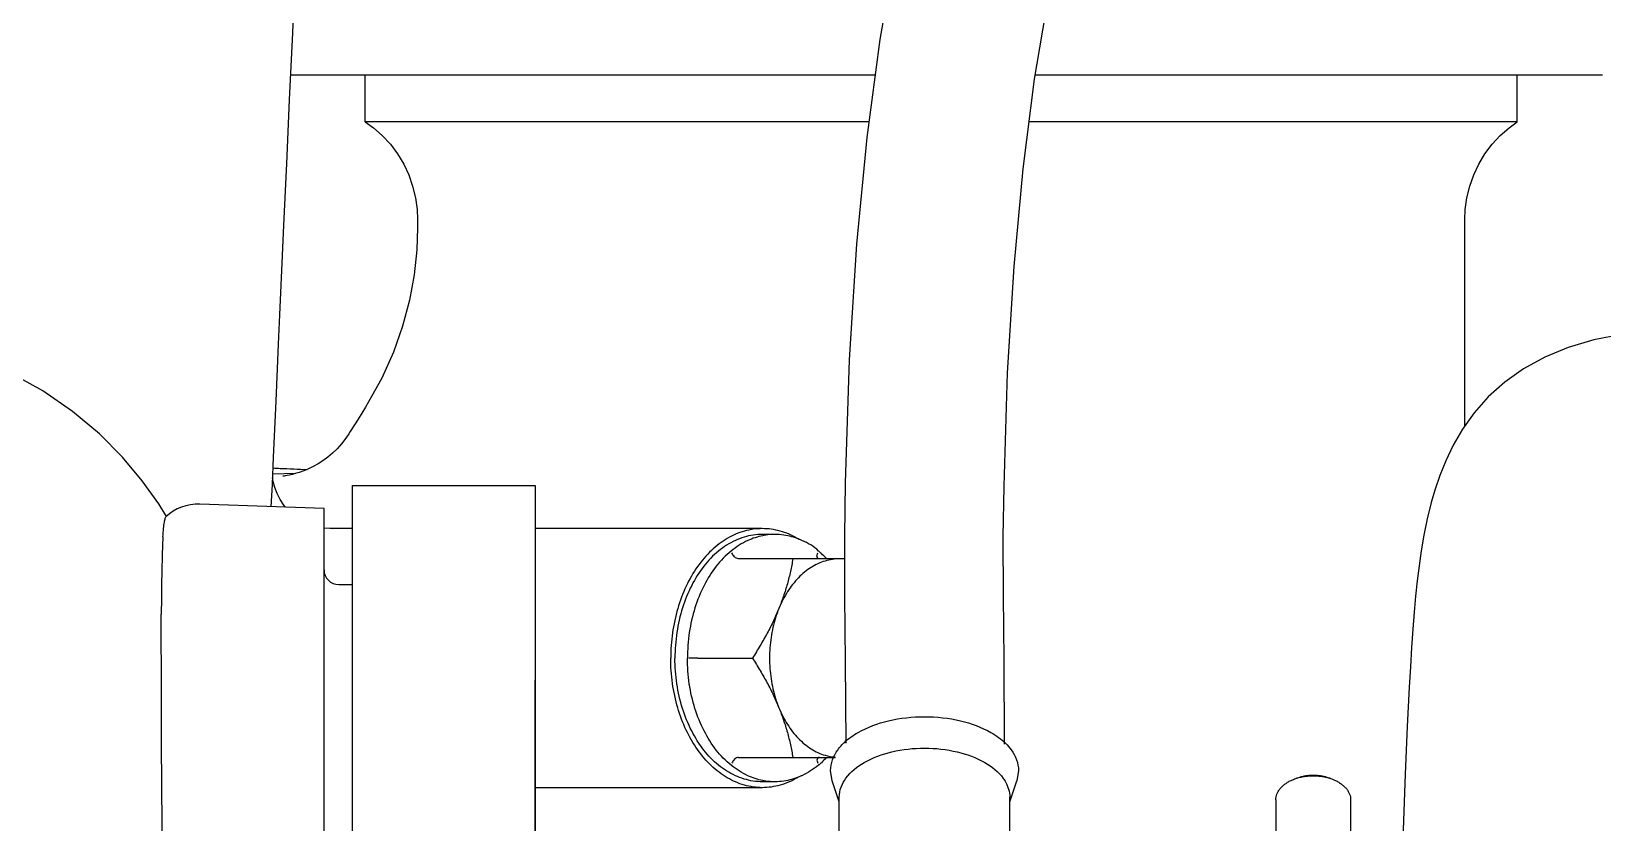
# Model space of a CAD drawing. Header units: millimetres. Extents: x 156850 to 204135, y 56350 to 74150.
# Drawn here: x 158248.3 to 158381.8, y 62295.5 to 62362.7 of the extents above; entities that cross this region are included whole.
import ezdxf

# ---------------------------------------------------------------- set-up
doc = ezdxf.new("R2010")
doc.units = ezdxf.units.MM
doc.header["$LTSCALE"] = 150
doc.layers.add('-----33 Equipment', color=5, linetype='Continuous')

# ---------------------------------------------------------------- blocks, each defined once
blk = doc.blocks.new('X-2F-PLAN$0$A$C73FA2420')
at = {"color": 0, "linetype": 'Continuous'}
for p, q in [((2567.94, 1165.08), (2568.31, 1175.64)), ((2570.92, 1167.47), (2570.87, 1169.43)), ((2604.73, 1118.26), (2604.73, 1167.91)), ((2333.42, 1165.05), (2562.72, 1165.08)), ((2562.72, 1165.08), (2562.73, 1165.08)), ((2562.73, 1165.08), (2567.94, 1165.08)), ((2566.17, 1164.4), (2566.17, 1164.4)), ((2566.23, 1164.59), (2566.28, 1165.08)), ((2566.23, 1164.5), (2566.23, 1164.59)), ((2566.23, 1162.65), (2566.23, 1164.5)), ((2561.48, 1163.83), (2561.48, 1162.66)), ((2512.89, 1162.66), (2568.4, 1162.65)), ((2568.4, 1162.65), (2569.9, 1162.65)), ((2569.9, 1162.65), (2569.9, 1147.15)), ((2600.79, 1161.59), (2604.73, 1161.59)), ((2600.79, 1118.79), (2600.79, 1161.59)), ((2592.48, 1157.13), (2591.78, 1157.13)), ((2568.4, 1147.15), (2512.09, 1147.14)), ((2568.4, 1147.15), (2512.89, 1147.16)), ((2544.23, 1127.84), (2544.23, 1147.15)), ((2566.23, 1127.84), (2566.23, 1147.15)), ((2569.9, 1147.15), (2568.4, 1147.15)), ((2555.23, 1133.31), (2555.23, 1128.68)), ((2546.8, 1129.87), (2546.8, 1121.65)), ((2563.67, 1120.85), (2563.67, 1129.87)), ((2544.73, 1126.78), (2544.73, 1127.84)), ((2565.73, 1126.78), (2565.73, 1127.84)), ((2543.04, 1121.3), (2544.82, 1121.89)), ((2544.82, 1121.89), (2545.68, 1122.04)), ((2530.16, 1121.3), (2543.43, 1121.3)), ((2554.94, 1120.8), (2548.02, 1120.75)), ((2530.16, 1106.81), (2543.43, 1106.81)), ((2543.04, 1106.81), (2544.82, 1106.21)), ((2547.92, 1107.25), (2555.1, 1107.3)), ((2545.68, 1106.07), (2544.82, 1106.21)), ((2600.79, 1063.69), (2600.79, 1105.17)), ((2604.73, 1056.44), (2604.73, 1104.66)), ((2543.19, 1084.2), (2535.57, 1084.2)), ((2543.19, 1077.85), (2535.57, 1077.85)), ((2574.95, 1068.14), (2592.48, 1068.14)), ((2600.79, 1063.69), (2604.73, 1063.69))]:
    blk.add_line(p, q, dxfattribs=at)
for points in [[(2567.26, 1178.46), (2568.33, 1179.13), (2570.29, 1180.53), (2572.3, 1182.2), (2574.28, 1184.17), (2576.18, 1186.44), (2577.92, 1188.96), (2579.43, 1191.69), (2580.68, 1194.56), (2581.63, 1197.52), (2582.29, 1200.53), (2582.66, 1203.56), (2582.74, 1206.58), (2582.53, 1209.63), (2582.04, 1212.69), (2581.25, 1215.7), (2580.19, 1218.6), (2578.9, 1221.34), (2577.4, 1223.89), (2575.75, 1226.23), (2574.01, 1228.32), (2572.24, 1230.14), (2570.62, 1231.6)], [(2568.09, 1169.56), (2569.98, 1169.47), (2572.31, 1169.37), (2574.67, 1169.26), (2577.06, 1169.16)], [(2568.05, 1168.35), (2568.22, 1168.49), (2568.71, 1168.82), (2569.21, 1169.07), (2569.73, 1169.27), (2570.22, 1169.4), (2570.55, 1169.45)], [(2574.27, 1162.98), (2573.9, 1163.23), (2573.44, 1163.59), (2573.02, 1163.97), (2572.65, 1164.36), (2572.31, 1164.76), (2572, 1165.17), (2571.74, 1165.59), (2571.5, 1166), (2571.3, 1166.41), (2571.14, 1166.81), (2571, 1167.19), (2570.9, 1167.52), (2570.83, 1167.8), (2570.78, 1168.02), (2570.74, 1168.22), (2570.71, 1168.37), (2570.7, 1168.47), (2570.69, 1168.54), (2570.69, 1168.58), (2570.69, 1168.58)], [(2577.06, 1169.16), (2581.91, 1168.94), (2584.38, 1168.83)], [(2584.38, 1168.83), (2589.42, 1168.61), (2591.99, 1168.49)], [(2591.99, 1168.49), (2597.24, 1168.25), (2599.93, 1168.13), (2602.68, 1168.01), (2605.48, 1167.88), (2608.34, 1167.74), (2611.26, 1167.61), (2614.27, 1167.47), (2617.37, 1167.32), (2620.59, 1167.16), (2623.94, 1167), (2627.45, 1166.82), (2631.12, 1166.63)], [(2577, 1161.29), (2576.54, 1161.56), (2575.53, 1162.18), (2574.48, 1162.85), (2574.27, 1162.98)], [(2600.79, 1161.59), (2600.28, 1160.89), (2599.61, 1160.13), (2598.87, 1159.44), (2598.05, 1158.84), (2597.19, 1158.31), (2596.27, 1157.88), (2595.31, 1157.55), (2594.33, 1157.31), (2593.33, 1157.17), (2592.48, 1157.13)], [(2591.78, 1157.13), (2589.9, 1157.2), (2587.79, 1157.42), (2585.62, 1157.82), (2583.42, 1158.4), (2581.22, 1159.18), (2579.02, 1160.17), (2577, 1161.29)], [(2570.11, 1120.8), (2565.63, 1120.85), (2560.49, 1120.85), (2554.94, 1120.8)], [(2653.46, 1093.62), (2652.19, 1096.5), (2650.41, 1099.33), (2648.13, 1102.02), (2645.34, 1104.56), (2642, 1106.96), (2638.05, 1109.21), (2633.44, 1111.3), (2628.15, 1113.23), (2622.12, 1114.97), (2615.33, 1116.52), (2607.77, 1117.86), (2599.45, 1118.97), (2590.38, 1119.84), (2580.56, 1120.45), (2570.11, 1120.8)], [(2555.1, 1107.3), (2560.52, 1107.35), (2565.52, 1107.36), (2569.85, 1107.3)], [(2569.85, 1107.3), (2579.45, 1106.99), (2588.48, 1106.44), (2596.8, 1105.68), (2604.4, 1104.71), (2611.26, 1103.56), (2617.37, 1102.24), (2622.7, 1100.79), (2627.24, 1099.23), (2631, 1097.63), (2634.04, 1096.01), (2636.49, 1094.35), (2638.42, 1092.65), (2639.84, 1090.89), (2640.75, 1089.08)], [(2552.76, 1072.87), (2549.43, 1073.03), (2545.39, 1073.2), (2540.64, 1073.38), (2535.2, 1073.57), (2529.2, 1073.75)], [(2568.44, 1070.99), (2567.05, 1071.34), (2565.67, 1071.62), (2564.35, 1071.84), (2563.07, 1072.03), (2561.79, 1072.19), (2560.49, 1072.32), (2559.13, 1072.45), (2557.69, 1072.56), (2556.14, 1072.67), (2554.48, 1072.77), (2552.76, 1072.87)], [(2582.72, 1054.83), (2582.26, 1057.18), (2581.62, 1059.36), (2580.8, 1061.35), (2579.81, 1063.15), (2578.67, 1064.75), (2577.41, 1066.15), (2576.06, 1067.34), (2574.68, 1068.33), (2573.32, 1069.12), (2572, 1069.76), (2570.73, 1070.27), (2569.5, 1070.68), (2568.44, 1070.99)], [(2592.48, 1068.14), (2593.33, 1068.1), (2594.33, 1067.96), (2595.31, 1067.72), (2596.27, 1067.39), (2597.19, 1066.96), (2598.05, 1066.43), (2598.87, 1065.83), (2599.61, 1065.14), (2600.28, 1064.38), (2600.79, 1063.69)]]:
    blk.add_lwpolyline(points, dxfattribs=at)
for centre, radius, start, end in [((2564.31, 1175.78), 4, 358.0079, 43.1515), ((2562.73, 1163.83), 1.25, 90.0079, 180.0079)]:
    blk.add_arc(centre, radius, start, end, dxfattribs=at)
for points, start_tangent, end_tangent in [([(2533.65, 1178.82), (2537.6, 1178.82), (2541.24, 1178.84), (2544.73, 1178.86), (2548.1, 1178.89)], (0.999999, 0.001293), (0.999992, 0.004078)), ([(2548.1, 1178.89), (2551.25, 1178.9), (2554.07, 1178.9), (2556.66, 1178.91), (2558.98, 1178.91)], (0.999992, 0.004078), (0.999979, -0.006508)), ([(2565.53, 1178.77), (2564.32, 1178.82), (2562.84, 1178.86), (2561.07, 1178.89), (2558.98, 1178.91)], (-0.998081, 0.061919), (-0.999979, 0.006509)), ([(2565.53, 1178.77), (2566.25, 1178.71), (2566.79, 1178.64), (2567.12, 1178.57), (2567.23, 1178.52)], (0.998081, -0.061919), (0.663798, -0.747912)), ([(2571.35, 1168.8), (2571.25, 1166.51)], (-0.043701, -0.999045), (-0.043224, -0.999065)), ([(2571.38, 1169.41), (2571.35, 1168.8)], (-0.043831, -0.999039), (-0.043701, -0.999045)), ([(2544.23, 1127.84), (2544.45, 1129.36), (2545.07, 1130.81), (2546.09, 1132.16), (2547.46, 1133.34), (2549.12, 1134.31), (2551.02, 1135.02), (2553.09, 1135.47), (2555.23, 1135.62)], (0, 1), (1, 0)), ([(2544.73, 1127.84), (2544.79, 1128.61), (2545.25, 1130.13), (2546.14, 1131.55), (2547.43, 1132.81), (2549.06, 1133.84), (2550.96, 1134.62), (2553.05, 1135.1), (2555.23, 1135.26)], (0, 1), (1, 0)), ([(2566.23, 1127.84), (2566.02, 1129.36), (2565.4, 1130.81), (2564.38, 1132.16), (2563.01, 1133.34), (2561.35, 1134.31), (2559.44, 1135.02), (2557.38, 1135.47), (2555.23, 1135.62)], (0, 1), (-1, 0)), ([(2565.73, 1127.84), (2565.68, 1128.61), (2565.22, 1130.13), (2564.33, 1131.55), (2563.04, 1132.81), (2561.41, 1133.84), (2559.5, 1134.62), (2557.42, 1135.1), (2555.23, 1135.26)], (0, 1), (-1, 0)), ([(2544.83, 1127.8), (2545.25, 1129.07), (2546.14, 1130.49), (2547.43, 1131.75), (2549.06, 1132.78), (2550.96, 1133.56), (2553.05, 1134.04), (2555.23, 1134.2)], (0.1942, 0.980962), (1, 0)), ([(2565.63, 1127.8), (2565.22, 1129.07), (2564.33, 1130.49), (2563.04, 1131.75), (2561.41, 1132.78), (2559.5, 1133.56), (2557.42, 1134.04), (2555.23, 1134.2)], (-0.1942, 0.980962), (-1, 0)), ([(2555.23, 1133.31), (2555.23, 1133.49), (2555.23, 1133.7), (2555.23, 1133.9), (2555.23, 1134.07)], (0, 1), (0, 1)), ([(2546.8, 1129.87), (2546.76, 1130.03), (2546.64, 1130.19), (2546.48, 1130.33), (2546.3, 1130.42)], (0, 1), (-0.92582, 0.377964)), ([(2563.67, 1129.87), (2563.71, 1130.03), (2563.83, 1130.19), (2563.99, 1130.33), (2564.17, 1130.42)], (0, 1), (0.92582, 0.377964)), ([(2555.23, 1128.68), (2554.17, 1128.02), (2553.11, 1127.42), (2552.06, 1126.88), (2551.02, 1126.43)], (-0.84076, -0.541408), (-0.92582, -0.377964)), ([(2559.45, 1126.43), (2558.41, 1126.88), (2557.36, 1127.42), (2556.3, 1128.02), (2555.23, 1128.68)], (-0.92582, 0.377964), (-0.84076, 0.541408)), ([(2545.16, 1124.71), (2545.07, 1124.86), (2544.45, 1126.32), (2544.23, 1127.84)], (-0.527024, 0.84985), (0, 1)), ([(2544.73, 1126.78), (2544.79, 1127.55), (2544.83, 1127.8)], (0, 1), (0.1942, 0.980962)), ([(2559.45, 1126.43), (2557.84, 1126.93), (2556.12, 1127.19), (2554.35, 1127.19), (2552.63, 1126.93), (2551.02, 1126.43)], (-0.92582, 0.377964), (-0.92582, -0.377964)), ([(2565.31, 1124.71), (2565.4, 1124.86), (2566.02, 1126.32), (2566.23, 1127.84)], (0.527024, 0.84985), (0, 1)), ([(2565.73, 1126.78), (2565.68, 1127.55), (2565.63, 1127.8)], (0, 1), (-0.1942, 0.980962)), ([(2545.15, 1124.71), (2544.79, 1126), (2544.73, 1126.78)], (-0.378535, 0.925587), (0, 1)), ([(2551.02, 1126.43), (2549.98, 1126.04), (2548.93, 1125.71), (2547.87, 1125.45), (2546.8, 1125.24)], (-0.92582, -0.377964), (-0.985438, -0.170033)), ([(2551.02, 1126.43), (2549.6, 1125.7), (2548.41, 1124.77), (2547.53, 1123.69), (2546.98, 1122.5), (2546.82, 1121.63)], (-0.92582, -0.377964), (-0.088458, -0.99608)), ([(2563.67, 1121.26), (2563.48, 1122.5), (2562.94, 1123.69), (2562.06, 1124.77), (2560.88, 1125.69), (2559.45, 1126.43)], (0, 1), (-0.92582, 0.377964)), ([(2563.67, 1125.24), (2562.6, 1125.45), (2561.54, 1125.71), (2560.49, 1126.04), (2559.45, 1126.43)], (-0.985438, 0.170033), (-0.92582, 0.377964)), ([(2565.32, 1124.71), (2565.68, 1126), (2565.73, 1126.78)], (0.378535, 0.925587), (0, 1)), ([(2546.18, 1123.01), (2546.14, 1123.06), (2545.25, 1124.48), (2545.15, 1124.71)], (-0.639571, 0.768732), (-0.378535, 0.925587)), ([(2564.28, 1123.01), (2564.33, 1123.06), (2565.22, 1124.48), (2565.32, 1124.71)], (0.639571, 0.768732), (0.378535, 0.925587)), ([(2546.35, 1122.82), (2546.18, 1123.01)], (-0.664574, 0.747223), (-0.639571, 0.768732)), ([(2546.48, 1123.18), (2546.3, 1123.13)], (-0.989806, -0.142419), (-0.92582, -0.377964)), ([(2546.77, 1122.39), (2546.35, 1122.82)], (-0.719955, 0.694021), (-0.664574, 0.747223)), ([(2546.68, 1123.16), (2546.64, 1123.18), (2546.48, 1123.18)], (-0.926496, 0.376304), (-0.989806, -0.142419)), ([(2546.8, 1122.98), (2546.76, 1123.11), (2546.68, 1123.16)], (0, 1), (-0.926496, 0.376304)), ([(2563.67, 1122.98), (2563.71, 1123.11), (2563.79, 1123.16)], (0, 1), (0.926936, 0.375219)), ([(2563.7, 1122.39), (2564.12, 1122.82)], (0.719955, 0.694021), (0.664539, 0.747253)), ([(2563.79, 1123.16), (2563.83, 1123.18), (2563.99, 1123.18)], (0.926936, 0.375219), (0.989806, -0.142419)), ([(2563.99, 1123.18), (2564.17, 1123.13)], (0.989806, -0.142419), (0.92582, -0.377964)), ([(2564.12, 1122.82), (2564.28, 1123.01)], (0.664539, 0.747253), (0.639571, 0.768732)), ([(2545.68, 1122.04), (2547.43, 1121.43), (2548.11, 1120.83)], (1, 0.000107), (0.677719, -0.735321)), ([(2543.43, 1121.3), (2545.03, 1120.74)], (1, -0.000052), (0.816187, -0.577787)), ([(2545.03, 1120.74), (2546.37, 1119.18), (2547.27, 1116.83), (2547.59, 1114.05), (2547.27, 1111.28), (2546.37, 1108.93), (2545.02, 1107.36), (2544.72, 1107.17)], (0.816187, -0.577787), (-0.873911, -0.486086)), ([(2548.11, 1120.83), (2548.92, 1119.7), (2549.91, 1117.11), (2550.26, 1114.05), (2549.91, 1111), (2548.92, 1108.41), (2548.01, 1107.17)], (0.677719, -0.735321), (-0.700886, -0.713273)), ([(2563.65, 1120.85), (2563.67, 1121.26)], (0.098165, 0.99517), (0, 1)), ([(2544.72, 1107.17), (2543.43, 1106.81)], (-0.873911, -0.486086), (-1, -0.000078)), ([(2548.01, 1107.17), (2547.44, 1106.68), (2545.68, 1106.07)], (-0.700886, -0.713273), (-1, -0.000091)), ([(2543.19, 1084.2), (2543.44, 1084.17), (2543.68, 1084.11), (2543.92, 1083.99), (2544.15, 1083.83), (2544.36, 1083.64), (2544.55, 1083.4), (2544.73, 1083.13), (2544.88, 1082.83), (2544.93, 1082.71)], (1, -0.000001), (0.375891, -0.926664)), ([(2544.93, 1082.71), (2545.01, 1082.5), (2545.11, 1082.15), (2545.19, 1081.78), (2545.23, 1081.41), (2545.25, 1081.02)], (0.375891, -0.926664), (0.000047, -1)), ([(2545.03, 1082.47), (2545.08, 1082.33), (2545.17, 1082.02), (2545.24, 1081.7), (2545.28, 1081.36), (2545.3, 1081.02)], (0.375866, -0.926674), (0.000047, -1)), ([(2545.25, 1081.02), (2545.23, 1080.64), (2545.19, 1080.26), (2545.11, 1079.9), (2545.01, 1079.55), (2544.93, 1079.33)], (0.000047, -1), (-0.375892, -0.926663)), ([(2545.3, 1081.02), (2545.28, 1080.68), (2545.24, 1080.35), (2545.17, 1080.02), (2545.08, 1079.71), (2545.03, 1079.58)], (0.000047, -1), (-0.375867, -0.926673)), ([(2544.93, 1079.33), (2544.88, 1079.22), (2544.73, 1078.92), (2544.55, 1078.65), (2544.36, 1078.41), (2544.15, 1078.21), (2543.92, 1078.05), (2543.68, 1077.94), (2543.44, 1077.87), (2543.19, 1077.85)], (-0.375892, -0.926663), (-1, 0.000001))]:
    blk.add_spline(points, degree=3, dxfattribs=dict(at, start_tangent=start_tangent, end_tangent=end_tangent))
blk = doc.blocks.new('X-2F-PLAN$0$zw$C47F')
at = {"layer": '-----33 Equipment'}
blk.add_blockref('X-2F-PLAN$0$A$C73FA2420', (2898.05, 848.02), dxfattribs=at)

msp = doc.modelspace()

# ---------------------------------------------------------------- block references
at = {"layer": '-----33 Equipment', "rotation": 90.00000000000001}
msp.add_blockref('X-2F-PLAN$0$zw$C47F', (160286.3, 56856.22), dxfattribs=at)

doc.saveas('drawing.dxf')
